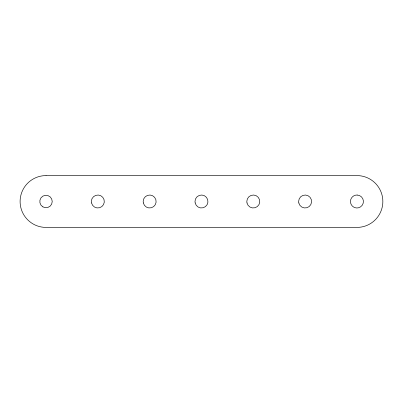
<?xml version="1.0" encoding="UTF-8"?>
<svg xmlns="http://www.w3.org/2000/svg" width="403" height="403" viewBox="0 0 403 403"><rect width="100%" height="100%" fill="white"/><g stroke="black" fill="none" stroke-linecap="round" stroke-linejoin="round"><path stroke-width="0.6" d="M357.159 195.027L355.476 195.188A6.478 6.478 0 0 0 350.464 201.283L350.63 202.966A6.478 6.478 0 0 0 356.72 207.973L358.403 207.812A6.478 6.478 0 0 0 357.159 195.027M46.038 175.587L44.441 175.637A25.913 25.913 0 0 0 20.15 203.072A25.913 25.913 0 0 0 47.584 227.363L356.937 227.413A25.913 25.913 0 0 0 382.85 201.5A25.913 25.913 0 0 0 356.937 175.587L46.038 175.587M298.809 202.966L298.643 201.283A6.478 6.478 0 0 1 308.053 195.727A6.478 6.478 0 0 1 309.111 206.598A6.478 6.478 0 0 1 298.809 202.966M246.989 202.966L246.822 201.283A6.478 6.478 0 0 1 256.232 195.727A6.478 6.478 0 0 1 257.29 206.598A6.478 6.478 0 0 1 246.989 202.966M195.168 202.966L195.002 201.283A6.478 6.478 0 0 1 204.412 195.727A6.478 6.478 0 0 1 205.47 206.598A6.478 6.478 0 0 1 195.168 202.966M143.347 202.966L143.181 201.283A6.478 6.478 0 0 1 152.591 195.727A6.478 6.478 0 0 1 153.649 206.598A6.478 6.478 0 0 1 143.347 202.966M91.526 202.966L91.36 201.283A6.478 6.478 0 0 1 100.77 195.727A6.478 6.478 0 0 1 101.828 206.598A6.478 6.478 0 0 1 91.526 202.966M42.904 206.885A6.216 6.216 0 0 0 52.229 201.5A6.216 6.216 0 0 0 42.904 196.115A6.216 6.216 0 0 0 42.904 206.885"/></g></svg>
